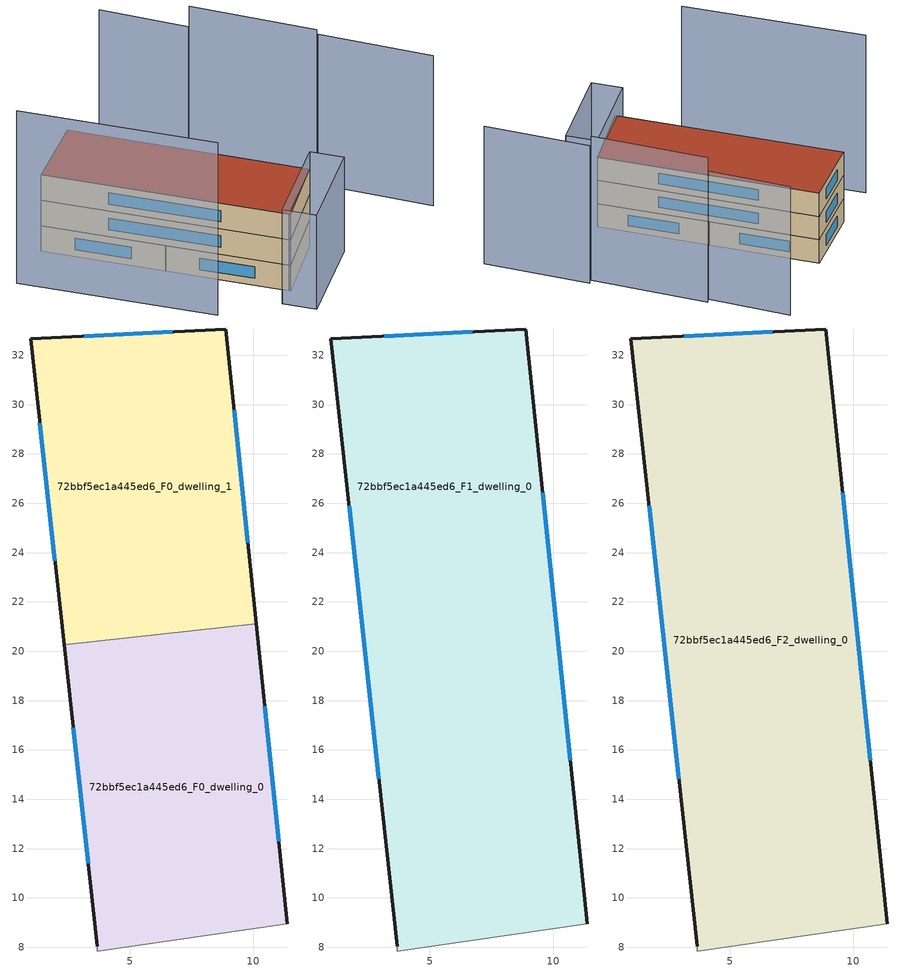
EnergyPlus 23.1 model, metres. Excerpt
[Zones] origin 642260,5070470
72bbf5ec1a445ed6_F0_dwelling_0
 floor ground (EU_floor_Construction): 10.12,21.11 11.38,8.95 3.67,7.85 3.67,8.05 2.33,20.27 z0
 wall outside (EU_wall_Construction): 11.38,8.95 10.12,21.11 / 2.33,20.27 3.67,8.05 z0:3
 wall adiabatic (EU_wall_Construction): 3.67,8.05 3.67,7.85 11.38,8.95 z0:3
 wall to 72bbf5ec1a445ed6_F0_dwelling_1 (EU_wall_Construction): 10.12,21.11 2.33,20.27 z0:3
 window (EU_Window_Construction): 11.03,12.3 10.47,17.77 / 2.7,16.91 3.3,11.41 z0.83:2.17
72bbf5ec1a445ed6_F0_dwelling_1
 floor ground (EU_floor_Construction): 8.88,33.07 10.12,21.11 2.33,20.27 0.98,32.67 z0
 wall outside (EU_wall_Construction): 10.12,21.11 8.88,33.07 0.98,32.67 2.33,20.27 z0:3
 window (EU_Window_Construction): 1.35,29.26 1.96,23.68 / 6.71,32.96 3.15,32.78 / 9.78,24.4 9.22,29.78 z0.83:2.17
72bbf5ec1a445ed6_F1_dwelling_0
 floor to 72bbf5ec1a445ed6_F0_dwelling_0 (EU_floor_Construction): 10.12,21.11 11.38,8.95 3.67,7.85 3.67,8.05 2.33,20.27 z3
 floor to 72bbf5ec1a445ed6_F0_dwelling_1 (EU_floor_Construction): 8.88,33.07 10.12,21.11 2.33,20.27 0.98,32.67 z3
 wall outside (EU_wall_Construction): 11.38,8.95 8.88,33.07 0.98,32.67 3.67,8.05 z3:6
 wall adiabatic (EU_wall_Construction): 3.67,8.05 3.67,7.85 11.38,8.95 z3:6
 window (EU_Window_Construction): 6.71,32.96 3.15,32.78 / 10.69,15.59 9.57,26.43 / 1.72,25.89 2.93,14.82 z3.83:5.17
72bbf5ec1a445ed6_F2_dwelling_0
 floor to 72bbf5ec1a445ed6_F1_dwelling_0 (EU_floor_Construction): 8.88,33.07 11.38,8.95 3.67,7.85 3.67,8.05 0.98,32.67 z6
 wall outside (EU_wall_Construction): 11.38,8.95 8.88,33.07 0.98,32.67 3.67,8.05 z6:9
 wall adiabatic (EU_wall_Construction): 3.67,8.05 3.67,7.85 11.38,8.95 z6:9
 window (EU_Window_Construction): 6.71,32.96 3.15,32.78 / 10.69,15.59 9.57,26.43 / 1.72,25.89 2.93,14.82 z6.83:8.17
 roof outside (EU_roof_Construction): 11.38,8.95 8.88,33.07 0.98,32.67 3.67,8.05 3.67,7.85 z9
shading: 21.96,0.34 21.19,11.95 z0:17.7; 1.39,7.84 11.38,8.95 / 11.38,8.95 11.76,5.52 / 11.76,5.52 1.77,4.41 / 1.77,4.41 1.39,7.84 z0:11.1; 20.65,11.91 19.79,24.76 z0:18.6; -4.79,32.87 -2.6,12.92 z0:20.3; 19.3,24.68 18.79,33.66 z0:16.5
[Building]
EU S2 Campaign: North Axis=0; Terrain=City; Solar Distribution=FullExterior
[Site:Location]
Lyon-Bron: Latitude=45.75; Longitude=5; Time Zone=1; Elevation=198
[SizingPeriod:WeatherFileDays]
AnnualSizingPeriod: Begin Month=1; Begin Day of Month=1; End Month=12; End Day of Month=31; Day of Week for Start Day=Monday; Use Weather File Daylight Saving Period=No; Use Weather File Rain and Snow Indicators=No
[MATERIAL]
EU_InternalMass_Material: Roughness=MediumRough; Thickness=0.1; Conductivity=1; Density=1800; Specific Heat=900; Thermal Absorptance=0.9; Solar Absorptance=0.7; Visible Absorptance=0.7
[MATERIAL:NOMASS] Roughness=MediumRough; Thermal Absorptance=0.9; Solar Absorptance=0.7; Visible Absorptance=0.7
Name | Thermal Resistance
EU_wall_NoMass | 0.87146
EU_roof_NoMass | 0.842276
EU_floor_NoMass | 0.496999
[WINDOWMATERIAL:SIMPLEGLAZINGSYSTEM]
EU_Window_SimpleGlazing: UFactor=2.2525; Solar Heat Gain Coefficient=0.76; Visible Transmittance=0.76
[CONSTRUCTION]
EU_wall_Construction: EU_wall_NoMass
EU_roof_Construction: EU_roof_NoMass
EU_floor_Construction: EU_floor_NoMass
EU_InternalMass_Construction: EU_InternalMass_Material
EU_Window_Construction: EU_Window_SimpleGlazing
[ZONE] Type=1; Multiplier=1; Ceiling Height=autocalculate; Floor Area=autocalculate; Part of Total Floor Area=Yes
Name | Volume
72bbf5ec1a445ed6_F0_dwelling_0 | 289.025
72bbf5ec1a445ed6_F1_dwelling_0 | 578.022
72bbf5ec1a445ed6_F2_dwelling_0 | 578.023
72bbf5ec1a445ed6_F0_dwelling_1 | 289.033
[INTERNALMASS] Construction=EU_InternalMass_Construction
Name | Zone or ZoneList | Surface Area
72bbf5ec1a445ed6_F0_dwelling_0_EU_InternalMass | 72bbf5ec1a445ed6_F0_dwelling_0 | 96.3417
72bbf5ec1a445ed6_F0_dwelling_1_EU_InternalMass | 72bbf5ec1a445ed6_F0_dwelling_1 | 96.3442
72bbf5ec1a445ed6_F1_dwelling_0_EU_InternalMass | 72bbf5ec1a445ed6_F1_dwelling_0 | 192.674
72bbf5ec1a445ed6_F2_dwelling_0_EU_InternalMass | 72bbf5ec1a445ed6_F2_dwelling_0 | 192.674
[OTHEREQUIPMENT] Fuel Type=Electricity; Design Level Calculation Method=Watts/Area; Power per Zone Floor Area=1; Fraction Latent=0; Fraction Radiant=0; Fraction Lost=0; Carbon Dioxide Generation Rate=0; EndUse Subcategory=EU_Step8_InternalGains
Name | Zone or ZoneList or Space or SpaceList | Schedule
EU_Step8_InternalGain_72bbf5ec1a445ed6_F0_dwelling_0_f000 | 72bbf5ec1a445ed6_F0_dwelling_0 | EU_Step8_GainSchedule_72bbf5ec1a445ed6_F0_dwelling_0_f000
EU_Step8_InternalGain_72bbf5ec1a445ed6_F0_dwelling_1_f000 | 72bbf5ec1a445ed6_F0_dwelling_1 | EU_Step8_GainSchedule_72bbf5ec1a445ed6_F0_dwelling_1_f000
EU_Step8_InternalGain_72bbf5ec1a445ed6_F1_dwelling_0_f000 | 72bbf5ec1a445ed6_F1_dwelling_0 | EU_Step8_GainSchedule_72bbf5ec1a445ed6_F1_dwelling_0_f000
EU_Step8_InternalGain_72bbf5ec1a445ed6_F2_dwelling_0_f000 | 72bbf5ec1a445ed6_F2_dwelling_0 | EU_Step8_GainSchedule_72bbf5ec1a445ed6_F2_dwelling_0_f000
[ZONEVENTILATION:DESIGNFLOWRATE] Schedule=EU_AlwaysOn; Design Flow Rate Calculation Method=AirChanges/Hour; Air Changes per Hour=0.425; Ventilation Type=Natural; Fan Pressure Rise=0; Fan Total Efficiency=1; Constant Term Coefficient=1; Temperature Term Coefficient=0; Velocity Term Coefficient=0; Velocity Squared Term Coefficient=0; Minimum Indoor Temperature=-100; Maximum Indoor Temperature=100; Delta Temperature=-100; Minimum Outdoor Temperature=-100; Maximum Outdoor Temperature=100; Maximum Wind Speed=40
Name | Zone or ZoneList or Space or SpaceList
EU_ConstantAir_72bbf5ec1a445ed6_F0_dwelling_0 | 72bbf5ec1a445ed6_F0_dwelling_0
EU_ConstantAir_72bbf5ec1a445ed6_F0_dwelling_1 | 72bbf5ec1a445ed6_F0_dwelling_1
EU_ConstantAir_72bbf5ec1a445ed6_F1_dwelling_0 | 72bbf5ec1a445ed6_F1_dwelling_0
EU_ConstantAir_72bbf5ec1a445ed6_F2_dwelling_0 | 72bbf5ec1a445ed6_F2_dwelling_0
[HVACTEMPLATE:THERMOSTAT] Constant Heating Setpoint=20; Constant Cooling Setpoint=50
EU_HeatOnly_72bbf5ec1a445ed6_F0_dwelling_0; EU_HeatOnly_72bbf5ec1a445ed6_F0_dwelling_1; EU_HeatOnly_72bbf5ec1a445ed6_F1_dwelling_0; EU_HeatOnly_72bbf5ec1a445ed6_F2_dwelling_0
[HVACTEMPLATE:ZONE:IDEALLOADSAIRSYSTEM] System Availability Schedule=EU_AlwaysOn; Maximum Heating Supply Air Temperature=50; Minimum Cooling Supply Air Temperature=13; Maximum Heating Supply Air Humidity Ratio=0.0156; Minimum Cooling Supply Air Humidity Ratio=0.0077; Heating Limit=NoLimit; Cooling Limit=NoLimit; Heating Availability Schedule=EU_AlwaysOn; Cooling Availability Schedule=EU_CoolingOff; Dehumidification Control Type=ConstantSensibleHeatRatio; Cooling Sensible Heat Ratio=0.7; Dehumidification Setpoint=60; Humidification Control Type=None; Humidification Setpoint=30; Outdoor Air Method=None; Outdoor Air Flow Rate per Person=0.00944; Outdoor Air Flow Rate per Zone Floor Area=0; Outdoor Air Flow Rate per Zone=0; Demand Controlled Ventilation Type=None; Outdoor Air Economizer Type=NoEconomizer; Heat Recovery Type=None; Sensible Heat Recovery Effectiveness=0.7; Latent Heat Recovery Effectiveness=0.65
Name | Template Thermostat
72bbf5ec1a445ed6_F0_dwelling_0 | EU_HeatOnly_72bbf5ec1a445ed6_F0_dwelling_0
72bbf5ec1a445ed6_F0_dwelling_1 | EU_HeatOnly_72bbf5ec1a445ed6_F0_dwelling_1
72bbf5ec1a445ed6_F1_dwelling_0 | EU_HeatOnly_72bbf5ec1a445ed6_F1_dwelling_0
72bbf5ec1a445ed6_F2_dwelling_0 | EU_HeatOnly_72bbf5ec1a445ed6_F2_dwelling_0
[SIZING:ZONE] Zone Cooling Design Supply Air Temperature Input Method=SupplyAirTemperature; Zone Cooling Design Supply Air Temperature=13; Zone Heating Design Supply Air Temperature Input Method=SupplyAirTemperature; Zone Heating Design Supply Air Temperature=50; Zone Cooling Design Supply Air Humidity Ratio=0.008; Zone Heating Design Supply Air Humidity Ratio=0.008; Cooling Design Air Flow Method=DesignDay; Cooling Design Air Flow Rate=0; Cooling Minimum Air Flow per Zone Floor Area=0.000762; Cooling Minimum Air Flow=0; Cooling Minimum Air Flow Fraction=0.2; Heating Design Air Flow Method=DesignDay; Heating Design Air Flow Rate=0; Heating Maximum Air Flow per Zone Floor Area=0.002032; Heating Maximum Air Flow=0.141576; Heating Maximum Air Flow Fraction=0.3; Account for Dedicated Outdoor Air System=No; Dedicated Outdoor Air System Control Strategy=NeutralSupplyAir; Dedicated Outdoor Air Low Setpoint Temperature for Design=autosize; Dedicated Outdoor Air High Setpoint Temperature for Design=autosize; Zone Load Sizing Method=Sensible Load Only No Latent Load; Zone Latent Cooling Design Supply Air Humidity Ratio Input Method=HumidityRatioDifference; Zone Cooling Design Supply Air Humidity Ratio Difference=0.005; Zone Latent Heating Design Supply Air Humidity Ratio Input Method=HumidityRatioDifference; Zone Humidification Design Supply Air Humidity Ratio Difference=0.005
72bbf5ec1a445ed6_F0_dwelling_0; 72bbf5ec1a445ed6_F0_dwelling_1; 72bbf5ec1a445ed6_F1_dwelling_0; 72bbf5ec1a445ed6_F2_dwelling_0
[SCHEDULE:CONSTANT]
Name | Hourly Value
EU_AlwaysOn | 1
EU_CoolingOff | 0
[SCHEDULE:FILE] Column Number=1; Rows to Skip at Top=0; Number of Hours of Data=8760; Column Separator=Comma; Interpolate to Timestep=No; Minutes per Item=60; Adjust Schedule for Daylight Savings=Yes
Name | File
EU_Step8_GainSchedule_72bbf5ec1a445ed6_F0_dwelling_0_f000 | ../../schedules/72bbf5ec1a445ed6/72bbf5ec1a445ed6_F0_dwelling_0_f000_gain.csv
EU_Step8_GainSchedule_72bbf5ec1a445ed6_F0_dwelling_1_f000 | ../../schedules/72bbf5ec1a445ed6/72bbf5ec1a445ed6_F0_dwelling_1_f000_gain.csv
EU_Step8_GainSchedule_72bbf5ec1a445ed6_F1_dwelling_0_f000 | ../../schedules/72bbf5ec1a445ed6/72bbf5ec1a445ed6_F1_dwelling_0_f000_gain.csv
EU_Step8_GainSchedule_72bbf5ec1a445ed6_F2_dwelling_0_f000 | ../../schedules/72bbf5ec1a445ed6/72bbf5ec1a445ed6_F2_dwelling_0_f000_gain.csv
